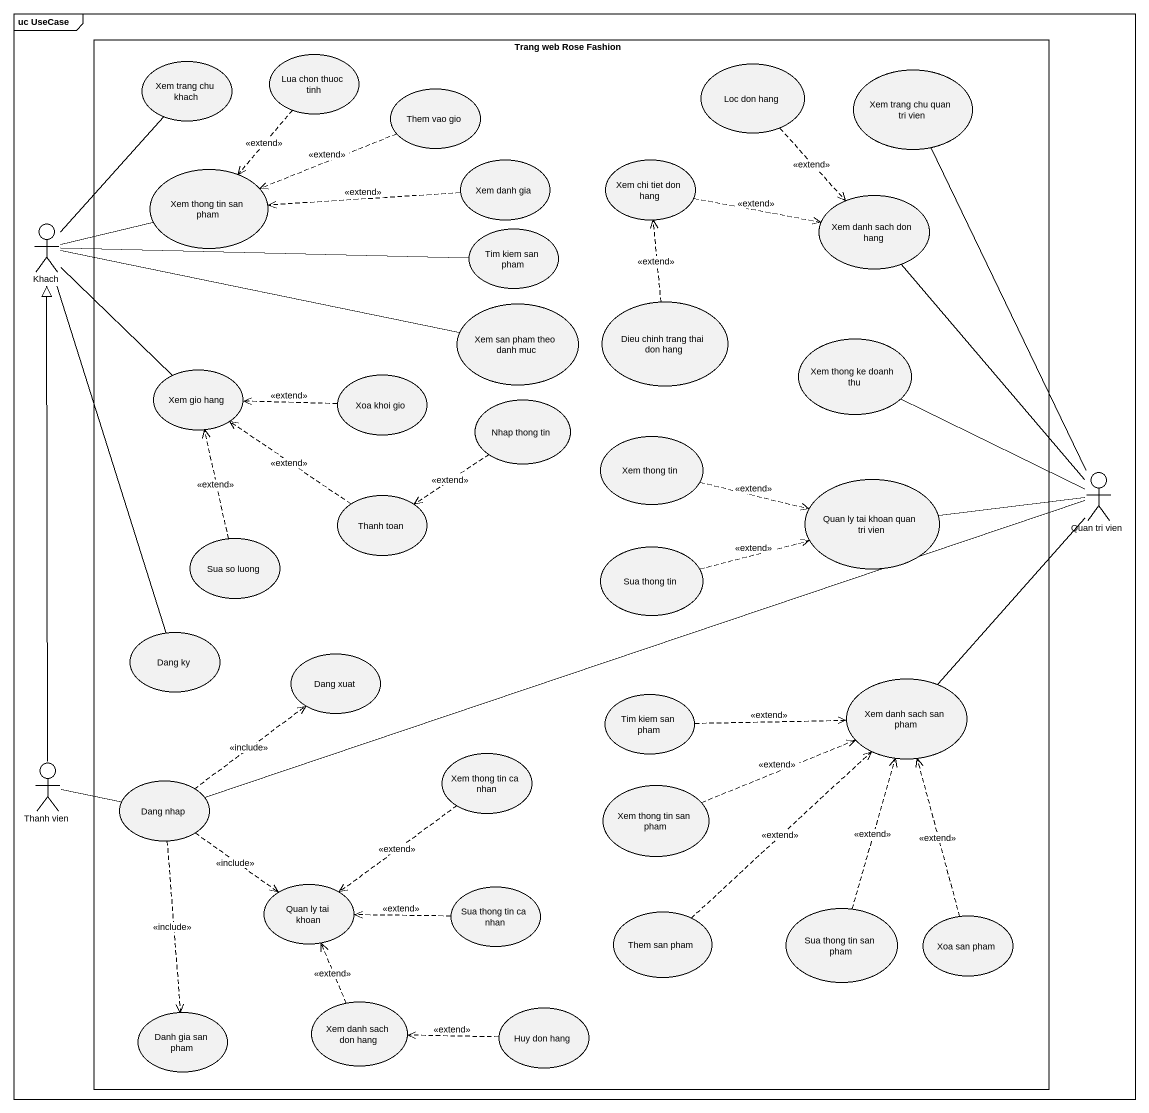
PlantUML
@startuml
mainframe uc UseCase
rectangle "Trang web Rose Fashion" as Trang_web_Rose_Fashion {
  usecase "Xem trang chu khach" as Xem_trang_chu_khach
  usecase "Lua chon thuoc tinh" as Lua_chon_thuoc_tinh
  usecase "Loc don hang" as Loc_don_hang
  usecase "Xem trang chu quan tri vien" as Xem_trang_chu_quan_tri_vien
  usecase "Them vao gio" as Them_vao_gio
  usecase "Xem thong tin san pham" as Xem_thong_tin_san_pham
  usecase "Xem danh gia" as Xem_danh_gia
  usecase "Xem chi tiet don hang" as Xem_chi_tiet_don_hang
  usecase "Xem danh sach don hang" as Xem_danh_sach_don_hang
  usecase "Tim kiem san pham" as Tim_kiem_san_pham
  usecase "Xem san pham theo danh muc" as Xem_san_pham_theo_danh_muc
  usecase "Dieu chinh trang thai don hang" as Dieu_chinh_trang_thai_don
  usecase "Xem thong ke doanh thu" as Xem_thong_ke_doanh_thu
  usecase "Xem gio hang" as Xem_gio_hang
  usecase "Xoa khoi gio" as Xoa_khoi_gio
  usecase "Nhap thong tin" as Nhap_thong_tin
  usecase "Xem thong tin" as Xem_thong_tin
  usecase "Thanh toan" as Thanh_toan
  usecase "Quan ly tai khoan quan tri vien" as Quan_ly_tai_khoan_quan_tri
  usecase "Sua so luong" as Sua_so_luong
  usecase "Sua thong tin" as Sua_thong_tin
  usecase "Dang ky" as Dang_ky
  usecase "Dang xuat" as Dang_xuat
  usecase "Tim kiem san pham" as Tim_kiem_san_pham_2
  usecase "Xem danh sach san pham" as Xem_danh_sach_san_pham
  usecase "Xem thong tin ca nhan" as Xem_thong_tin_ca_nhan
  usecase "Dang nhap" as Dang_nhap
  usecase "Xem thong tin san pham" as Xem_thong_tin_san_pham_2
  usecase "Quan ly tai khoan" as Quan_ly_tai_khoan
  usecase "Sua thong tin ca nhan" as Sua_thong_tin_ca_nhan
  usecase "Them san pham" as Them_san_pham
  usecase "Sua thong tin san pham" as Sua_thong_tin_san_pham
  usecase "Xoa san pham" as Xoa_san_pham
  usecase "Xem danh sach don hang" as Xem_danh_sach_don_hang_2
  usecase "Huy don hang" as Huy_don_hang
  usecase "Danh gia san pham" as Danh_gia_san_pham
}
actor Khach
actor "Quan tri vien" as Quan_tri_vien
actor "Thanh vien" as Thanh_vien
Lua_chon_thuoc_tinh ..> Xem_thong_tin_san_pham : <<extend>>
Loc_don_hang ..> Xem_danh_sach_don_hang : <<extend>>
Them_vao_gio .left.> Xem_thong_tin_san_pham : <<extend>>
Xem_danh_gia .left.> Xem_thong_tin_san_pham : <<extend>>
Xem_chi_tiet_don_hang .right.> Xem_danh_sach_don_hang : <<extend>>
Khach -up- Xem_trang_chu_khach
Khach -right- Xem_thong_tin_san_pham
Khach -right- Tim_kiem_san_pham
Khach -right- Xem_san_pham_theo_danh_muc
Khach -- Xem_gio_hang
Khach -- Dang_ky
Dieu_chinh_trang_thai_don .up.> Xem_chi_tiet_don_hang : <<extend>>
Xoa_khoi_gio .left.> Xem_gio_hang : <<extend>>
Nhap_thong_tin ..> Thanh_toan : <<extend>>
Xem_thong_tin .right.> Quan_ly_tai_khoan_quan_tri : <<extend>>
Thanh_toan .up.> Xem_gio_hang : <<extend>>
Quan_tri_vien -up- Xem_trang_chu_quan_tri_vien
Quan_tri_vien -up- Xem_danh_sach_don_hang
Quan_tri_vien -left- Xem_thong_ke_doanh_thu
Quan_tri_vien -left- Quan_ly_tai_khoan_quan_tri
Quan_tri_vien -- Xem_danh_sach_san_pham
Sua_so_luong .up.> Xem_gio_hang : <<extend>>
Sua_thong_tin .right.> Quan_ly_tai_khoan_quan_tri : <<extend>>
Tim_kiem_san_pham_2 .right.> Xem_danh_sach_san_pham : <<extend>>
Thanh_vien -up-|> Khach
Thanh_vien -right- Dang_nhap
Xem_thong_tin_ca_nhan ..> Quan_ly_tai_khoan : <<extend>>
Dang_nhap -right- Quan_tri_vien
Dang_nhap .up.> Dang_xuat : <<include>>
Dang_nhap ..> Quan_ly_tai_khoan : <<include>>
Dang_nhap ..> Danh_gia_san_pham : <<include>>
Xem_thong_tin_san_pham_2 .right.> Xem_danh_sach_san_pham : <<extend>>
Sua_thong_tin_ca_nhan .left.> Quan_ly_tai_khoan : <<extend>>
Them_san_pham .up.> Xem_danh_sach_san_pham : <<extend>>
Sua_thong_tin_san_pham .up.> Xem_danh_sach_san_pham : <<extend>>
Xoa_san_pham .up.> Xem_danh_sach_san_pham : <<extend>>
Xem_danh_sach_don_hang_2 .up.> Quan_ly_tai_khoan : <<extend>>
Huy_don_hang .left.> Xem_danh_sach_don_hang_2 : <<extend>>
@enduml
